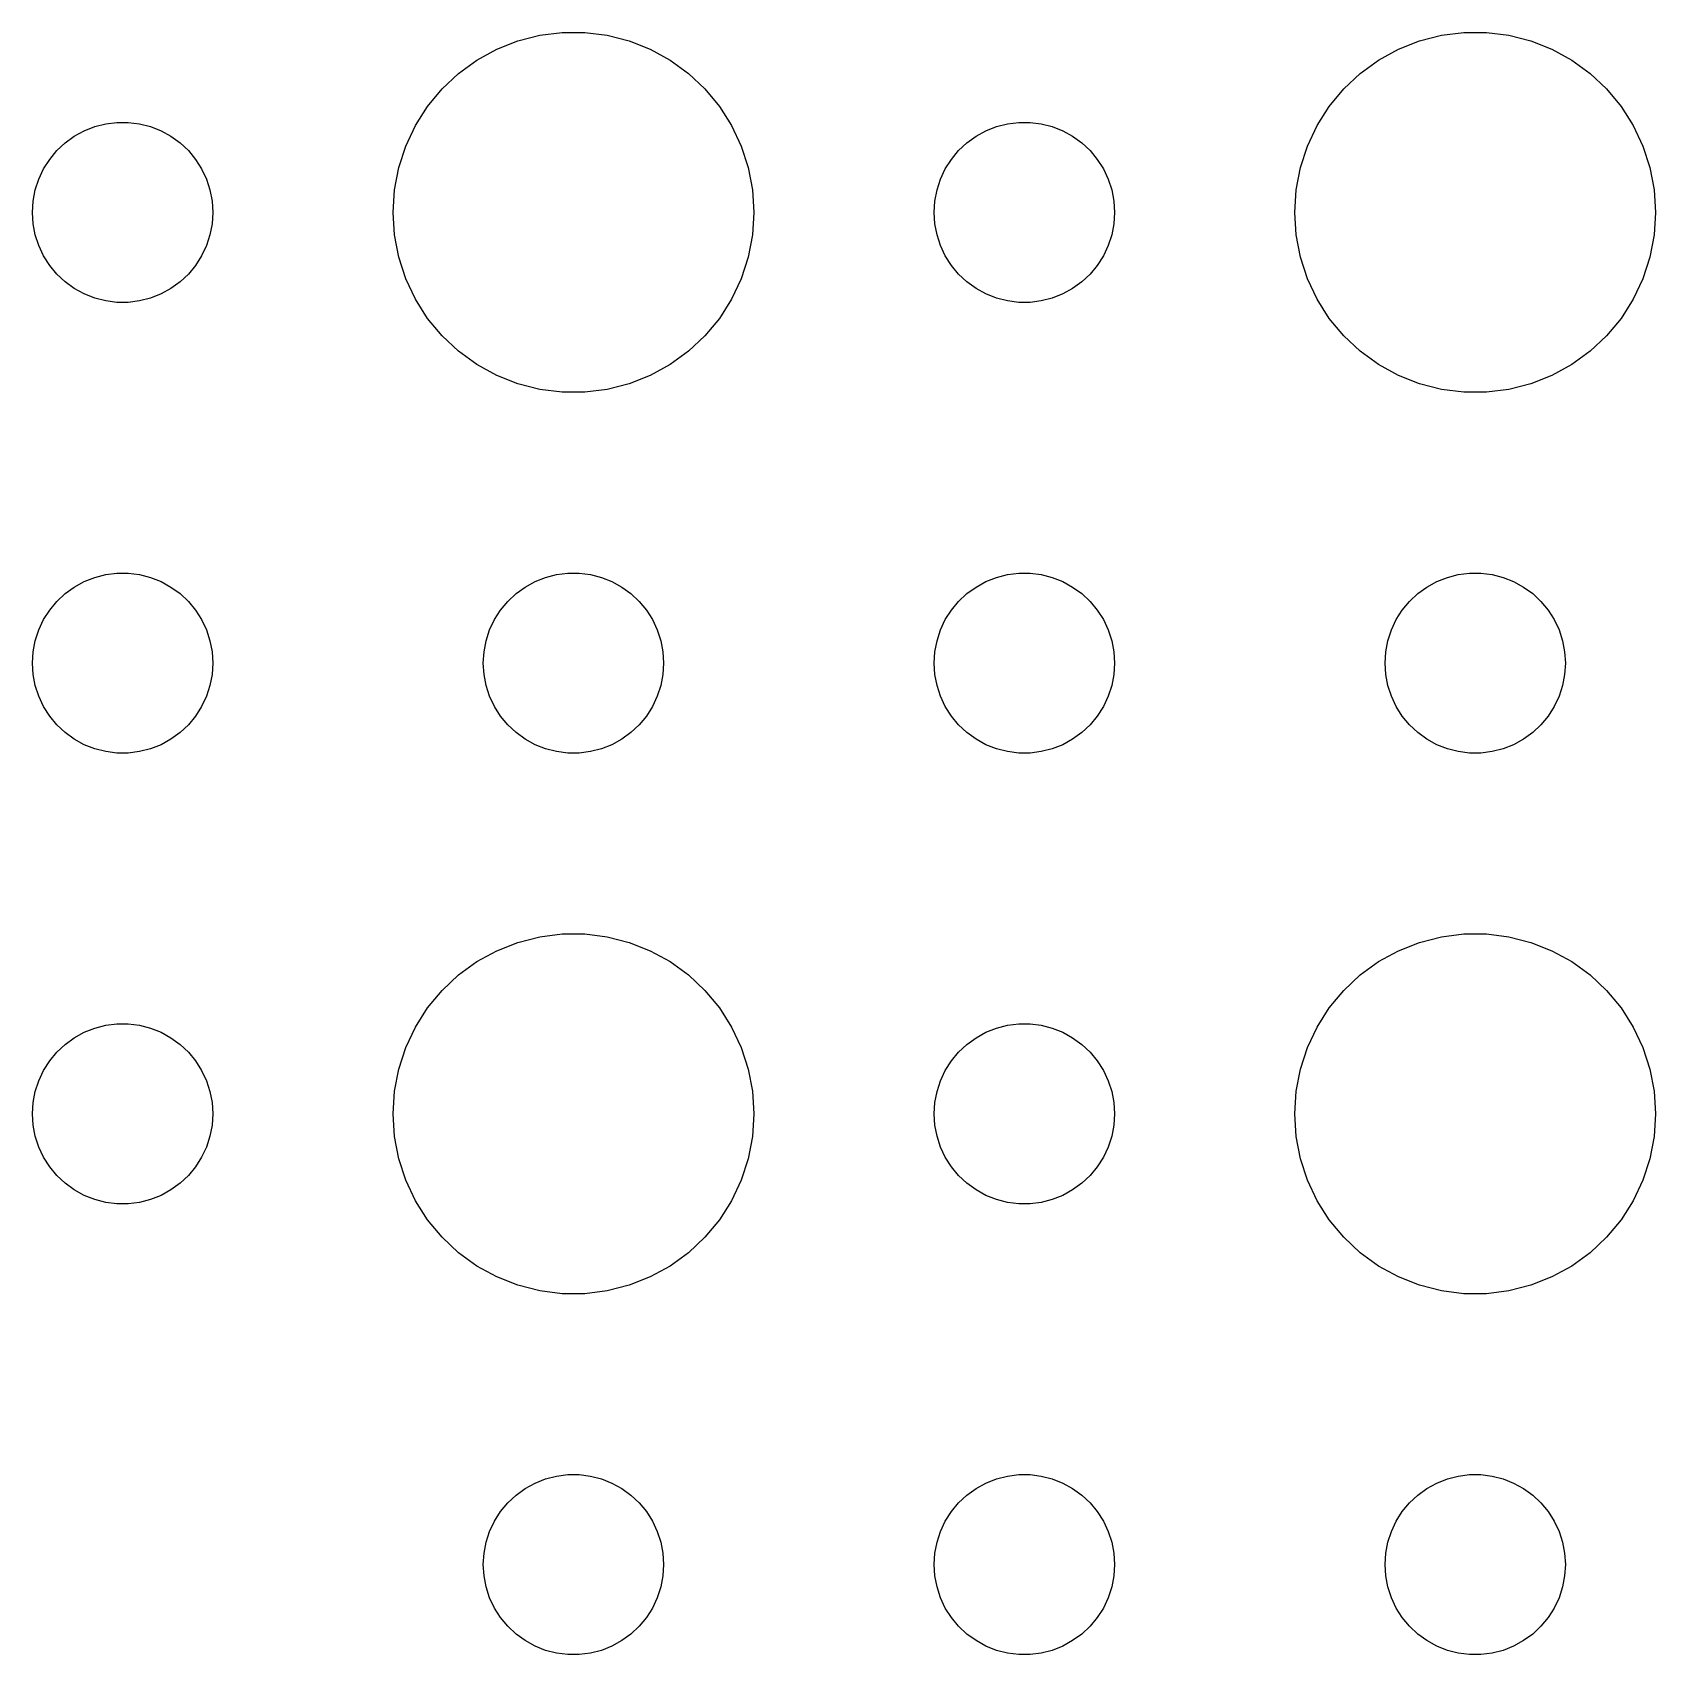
# Model space of a CAD drawing. Header units: metres. Extents: x -69 to 69, y 41 to 289.
# Drawn here: x 6 to 33, y 226 to 252.99 of the extents above; entities that cross this region are included whole.
import ezdxf

# ---------------------------------------------------------------- set-up
doc = ezdxf.new("R2010")
doc.units = ezdxf.units.M

msp = doc.modelspace()

# ---------------------------------------------------------------- linework, layer by layer
for p, q in [((14.4379, 252.947), (14.8116, 252.994)), ((14.8116, 252.994), (15.1884, 252.994)), ((15.1884, 252.994), (15.5621, 252.947)), ((29.4379, 252.947), (29.8116, 252.994)), ((29.8116, 252.994), (30.1884, 252.994)), ((30.1884, 252.994), (30.5621, 252.947)), ((13.7227, 252.714), (14.0729, 252.853)), ((14.0729, 252.853), (14.4379, 252.947)), ((15.5621, 252.947), (15.927, 252.853)), ((15.927, 252.853), (16.2773, 252.714)), ((28.7227, 252.714), (29.0729, 252.853)), ((29.0729, 252.853), (29.4379, 252.947)), ((30.5621, 252.947), (30.927, 252.853)), ((30.927, 252.853), (31.2773, 252.714)), ((13.0877, 252.312), (13.3925, 252.533)), ((13.3925, 252.533), (13.7227, 252.714)), ((16.2773, 252.714), (16.6075, 252.533)), ((16.6075, 252.533), (16.9123, 252.312)), ((28.0877, 252.312), (28.3925, 252.533)), ((28.3925, 252.533), (28.7227, 252.714)), ((31.2773, 252.714), (31.6075, 252.533)), ((31.6075, 252.533), (31.9123, 252.312)), ((12.8131, 252.054), (13.0877, 252.312)), ((16.9123, 252.312), (17.1869, 252.054)), ((27.8131, 252.054), (28.0877, 252.312)), ((31.9123, 252.312), (32.1869, 252.054)), ((12.5729, 251.763), (12.8131, 252.054)), ((17.1869, 252.054), (17.427, 251.763)), ((27.5729, 251.763), (27.8131, 252.054)), ((32.1869, 252.054), (32.427, 251.763)), ((12.3711, 251.445), (12.5729, 251.763)), ((17.427, 251.763), (17.6289, 251.445)), ((27.3711, 251.445), (27.5729, 251.763)), ((32.427, 251.763), (32.6289, 251.445)), ((6.86133, 251.357), (7.03647, 251.427)), ((7.03647, 251.427), (7.21892, 251.473)), ((7.21892, 251.473), (7.40581, 251.497)), ((7.40581, 251.497), (7.59418, 251.497)), ((7.59418, 251.497), (7.78107, 251.473)), ((7.78107, 251.473), (7.96352, 251.427)), ((7.96352, 251.427), (8.13866, 251.357)), ((12.2107, 251.104), (12.3711, 251.445)), ((17.6289, 251.445), (17.7893, 251.104)), ((21.8613, 251.357), (22.0365, 251.427)), ((22.0365, 251.427), (22.2189, 251.473)), ((22.2189, 251.473), (22.4058, 251.497)), ((22.4058, 251.497), (22.5942, 251.497)), ((22.5942, 251.497), (22.7811, 251.473)), ((22.7811, 251.473), (22.9635, 251.427)), ((22.9635, 251.427), (23.1387, 251.357)), ((27.2107, 251.104), (27.3711, 251.445)), ((32.6289, 251.445), (32.7893, 251.104)), ((6.40654, 251.027), (6.54385, 251.156)), ((6.54385, 251.156), (6.69626, 251.266)), ((6.69626, 251.266), (6.86133, 251.357)), ((8.13866, 251.357), (8.30373, 251.266)), ((8.30373, 251.266), (8.45613, 251.156)), ((8.45613, 251.156), (8.59344, 251.027)), ((12.0942, 250.746), (12.2107, 251.104)), ((17.7893, 251.104), (17.9057, 250.746)), ((21.4065, 251.027), (21.5439, 251.156)), ((21.5439, 251.156), (21.6963, 251.266)), ((21.6963, 251.266), (21.8613, 251.357)), ((23.1387, 251.357), (23.3037, 251.266)), ((23.3037, 251.266), (23.4561, 251.156)), ((23.4561, 251.156), (23.5934, 251.027)), ((27.0942, 250.746), (27.2107, 251.104)), ((32.7893, 251.104), (32.9057, 250.746)), ((6.18553, 250.723), (6.28647, 250.882)), ((6.28647, 250.882), (6.40654, 251.027)), ((8.59344, 251.027), (8.71352, 250.882)), ((8.71352, 250.882), (8.81445, 250.723)), ((21.1855, 250.723), (21.2865, 250.882)), ((21.2865, 250.882), (21.4065, 251.027)), ((23.5934, 251.027), (23.7135, 250.882)), ((23.7135, 250.882), (23.8145, 250.723)), ((6.10533, 250.552), (6.18553, 250.723)), ((8.81445, 250.723), (8.89465, 250.552)), ((12.0237, 250.376), (12.0942, 250.746)), ((17.9057, 250.746), (17.9763, 250.376)), ((21.1053, 250.552), (21.1855, 250.723)), ((23.8145, 250.723), (23.8947, 250.552)), ((27.0237, 250.376), (27.0942, 250.746)), ((32.9057, 250.746), (32.9763, 250.376)), ((6.01183, 250.188), (6.04712, 250.373)), ((6.04712, 250.373), (6.10533, 250.552)), ((8.89465, 250.552), (8.95287, 250.373)), ((8.95287, 250.373), (8.98816, 250.188)), ((12, 250), (12.0237, 250.376)), ((17.9763, 250.376), (18, 250)), ((21.0118, 250.188), (21.0471, 250.373)), ((21.0471, 250.373), (21.1053, 250.552)), ((23.8947, 250.552), (23.9529, 250.373)), ((23.9529, 250.373), (23.9882, 250.188)), ((27, 250), (27.0237, 250.376)), ((32.9763, 250.376), (33, 250)), ((6, 250), (6.01183, 250.188)), ((8.98816, 250.188), (9, 250)), ((21, 250), (21.0118, 250.188)), ((23.9882, 250.188), (24, 250)), ((6.01183, 249.812), (6, 250)), ((6.04712, 249.627), (6.01183, 249.812)), ((8.98816, 249.812), (8.95287, 249.627)), ((9, 250), (8.98816, 249.812)), ((12.0237, 249.624), (12, 250)), ((18, 250), (17.9763, 249.624)), ((21.0118, 249.812), (21, 250)), ((21.0471, 249.627), (21.0118, 249.812)), ((23.9882, 249.812), (23.9529, 249.627)), ((24, 250), (23.9882, 249.812)), ((27.0237, 249.624), (27, 250)), ((33, 250), (32.9763, 249.624)), ((6.10533, 249.448), (6.04712, 249.627)), ((8.95287, 249.627), (8.89465, 249.448)), ((12.0942, 249.254), (12.0237, 249.624)), ((17.9763, 249.624), (17.9057, 249.254)), ((21.1053, 249.448), (21.0471, 249.627)), ((23.9529, 249.627), (23.8947, 249.448)), ((27.0942, 249.254), (27.0237, 249.624)), ((32.9763, 249.624), (32.9057, 249.254)), ((6.18553, 249.277), (6.10533, 249.448)), ((6.28647, 249.118), (6.18553, 249.277)), ((8.81445, 249.277), (8.71352, 249.118)), ((8.89465, 249.448), (8.81445, 249.277)), ((12.2107, 248.896), (12.0942, 249.254)), ((17.9057, 249.254), (17.7893, 248.896)), ((21.1855, 249.277), (21.1053, 249.448)), ((21.2865, 249.118), (21.1855, 249.277)), ((23.8145, 249.277), (23.7135, 249.118)), ((23.8947, 249.448), (23.8145, 249.277)), ((27.2107, 248.896), (27.0942, 249.254)), ((32.9057, 249.254), (32.7893, 248.896)), ((6.40654, 248.973), (6.28647, 249.118)), ((6.54385, 248.844), (6.40654, 248.973)), ((8.59344, 248.973), (8.45613, 248.844)), ((8.71352, 249.118), (8.59344, 248.973)), ((21.4065, 248.973), (21.2865, 249.118)), ((21.5439, 248.844), (21.4065, 248.973)), ((23.5934, 248.973), (23.4561, 248.844)), ((23.7135, 249.118), (23.5934, 248.973)), ((6.69626, 248.734), (6.54385, 248.844)), ((6.86133, 248.643), (6.69626, 248.734)), ((8.30373, 248.734), (8.13866, 248.643)), ((8.45613, 248.844), (8.30373, 248.734)), ((12.3711, 248.555), (12.2107, 248.896)), ((17.7893, 248.896), (17.6289, 248.555)), ((21.6963, 248.734), (21.5439, 248.844)), ((21.8613, 248.643), (21.6963, 248.734)), ((23.3037, 248.734), (23.1387, 248.643)), ((23.4561, 248.844), (23.3037, 248.734)), ((27.3711, 248.555), (27.2107, 248.896)), ((32.7893, 248.896), (32.6289, 248.555)), ((7.03647, 248.573), (6.86133, 248.643)), ((7.21892, 248.527), (7.03647, 248.573)), ((7.40581, 248.503), (7.21892, 248.527)), ((7.59418, 248.503), (7.40581, 248.503)), ((7.78107, 248.527), (7.59418, 248.503)), ((7.96352, 248.573), (7.78107, 248.527)), ((8.13866, 248.643), (7.96352, 248.573)), ((12.5729, 248.237), (12.3711, 248.555)), ((17.6289, 248.555), (17.427, 248.237)), ((22.0365, 248.573), (21.8613, 248.643)), ((22.2189, 248.527), (22.0365, 248.573)), ((22.4058, 248.503), (22.2189, 248.527)), ((22.5942, 248.503), (22.4058, 248.503)), ((22.7811, 248.527), (22.5942, 248.503)), ((22.9635, 248.573), (22.7811, 248.527)), ((23.1387, 248.643), (22.9635, 248.573)), ((27.5729, 248.237), (27.3711, 248.555)), ((32.6289, 248.555), (32.427, 248.237)), ((12.8131, 247.946), (12.5729, 248.237)), ((17.427, 248.237), (17.1869, 247.946)), ((27.8131, 247.946), (27.5729, 248.237)), ((32.427, 248.237), (32.1869, 247.946)), ((13.0877, 247.688), (12.8131, 247.946)), ((17.1869, 247.946), (16.9123, 247.688)), ((28.0877, 247.688), (27.8131, 247.946)), ((32.1869, 247.946), (31.9123, 247.688)), ((13.3925, 247.467), (13.0877, 247.688)), ((16.9123, 247.688), (16.6075, 247.467)), ((28.3925, 247.467), (28.0877, 247.688)), ((31.9123, 247.688), (31.6075, 247.467)), ((13.7227, 247.286), (13.3925, 247.467)), ((16.6075, 247.467), (16.2773, 247.286)), ((28.7227, 247.286), (28.3925, 247.467)), ((31.6075, 247.467), (31.2773, 247.286)), ((14.0729, 247.147), (13.7227, 247.286)), ((14.4379, 247.053), (14.0729, 247.147)), ((14.8116, 247.006), (14.4379, 247.053)), ((15.5621, 247.053), (15.1884, 247.006)), ((15.927, 247.147), (15.5621, 247.053)), ((16.2773, 247.286), (15.927, 247.147)), ((29.0729, 247.147), (28.7227, 247.286)), ((29.4379, 247.053), (29.0729, 247.147)), ((29.8116, 247.006), (29.4379, 247.053)), ((30.5621, 247.053), (30.1884, 247.006)), ((30.927, 247.147), (30.5621, 247.053)), ((31.2773, 247.286), (30.927, 247.147)), ((15.1884, 247.006), (14.8116, 247.006)), ((30.1884, 247.006), (29.8116, 247.006)), ((6.69626, 243.766), (6.86133, 243.857)), ((6.86133, 243.857), (7.03647, 243.927)), ((7.03647, 243.927), (7.21892, 243.973)), ((7.21892, 243.973), (7.40581, 243.997)), ((7.40581, 243.997), (7.59418, 243.997)), ((7.59418, 243.997), (7.78107, 243.973)), ((7.78107, 243.973), (7.96352, 243.927)), ((7.96352, 243.927), (8.13866, 243.857)), ((8.13866, 243.857), (8.30373, 243.766)), ((14.1963, 243.766), (14.3613, 243.857)), ((14.3613, 243.857), (14.5365, 243.927)), ((14.5365, 243.927), (14.7189, 243.973)), ((14.7189, 243.973), (14.9058, 243.997)), ((14.9058, 243.997), (15.0942, 243.997)), ((15.0942, 243.997), (15.2811, 243.973)), ((15.2811, 243.973), (15.4635, 243.927)), ((15.4635, 243.927), (15.6387, 243.857)), ((15.6387, 243.857), (15.8037, 243.766)), ((21.6963, 243.766), (21.8613, 243.857)), ((21.8613, 243.857), (22.0365, 243.927)), ((22.0365, 243.927), (22.2189, 243.973)), ((22.2189, 243.973), (22.4058, 243.997)), ((22.4058, 243.997), (22.5942, 243.997)), ((22.5942, 243.997), (22.7811, 243.973)), ((22.7811, 243.973), (22.9635, 243.927)), ((22.9635, 243.927), (23.1387, 243.857)), ((23.1387, 243.857), (23.3037, 243.766)), ((29.1963, 243.766), (29.3613, 243.857)), ((29.3613, 243.857), (29.5365, 243.927)), ((29.5365, 243.927), (29.7189, 243.973)), ((29.7189, 243.973), (29.9058, 243.997)), ((29.9058, 243.997), (30.0942, 243.997)), ((30.0942, 243.997), (30.2811, 243.973)), ((30.2811, 243.973), (30.4635, 243.927)), ((30.4635, 243.927), (30.6387, 243.857)), ((30.6387, 243.857), (30.8037, 243.766)), ((6.40654, 243.527), (6.54385, 243.656)), ((6.54385, 243.656), (6.69626, 243.766)), ((8.30373, 243.766), (8.45613, 243.656)), ((8.45613, 243.656), (8.59344, 243.527)), ((13.9065, 243.527), (14.0439, 243.656)), ((14.0439, 243.656), (14.1963, 243.766)), ((15.8037, 243.766), (15.9561, 243.656)), ((15.9561, 243.656), (16.0934, 243.527)), ((21.4065, 243.527), (21.5439, 243.656)), ((21.5439, 243.656), (21.6963, 243.766)), ((23.3037, 243.766), (23.4561, 243.656)), ((23.4561, 243.656), (23.5934, 243.527)), ((28.9065, 243.527), (29.0439, 243.656)), ((29.0439, 243.656), (29.1963, 243.766)), ((30.8037, 243.766), (30.9561, 243.656)), ((30.9561, 243.656), (31.0934, 243.527)), ((6.18553, 243.223), (6.28647, 243.382)), ((6.28647, 243.382), (6.40654, 243.527)), ((8.59344, 243.527), (8.71352, 243.382)), ((8.71352, 243.382), (8.81445, 243.223)), ((13.6855, 243.223), (13.7865, 243.382)), ((13.7865, 243.382), (13.9065, 243.527)), ((16.0934, 243.527), (16.2135, 243.382)), ((16.2135, 243.382), (16.3145, 243.223)), ((21.1855, 243.223), (21.2865, 243.382)), ((21.2865, 243.382), (21.4065, 243.527)), ((23.5934, 243.527), (23.7135, 243.382)), ((23.7135, 243.382), (23.8145, 243.223)), ((28.6855, 243.223), (28.7865, 243.382)), ((28.7865, 243.382), (28.9065, 243.527)), ((31.0934, 243.527), (31.2135, 243.382)), ((31.2135, 243.382), (31.3145, 243.223)), ((6.04712, 242.873), (6.10533, 243.052)), ((6.10533, 243.052), (6.18553, 243.223)), ((8.81445, 243.223), (8.89465, 243.052)), ((8.89465, 243.052), (8.95287, 242.873)), ((13.5471, 242.873), (13.6053, 243.052)), ((13.6053, 243.052), (13.6855, 243.223)), ((16.3145, 243.223), (16.3947, 243.052)), ((16.3947, 243.052), (16.4529, 242.873)), ((21.0471, 242.873), (21.1053, 243.052)), ((21.1053, 243.052), (21.1855, 243.223)), ((23.8145, 243.223), (23.8947, 243.052)), ((23.8947, 243.052), (23.9529, 242.873)), ((28.5471, 242.873), (28.6053, 243.052)), ((28.6053, 243.052), (28.6855, 243.223)), ((31.3145, 243.223), (31.3947, 243.052)), ((31.3947, 243.052), (31.4529, 242.873)), ((6.01183, 242.688), (6.04712, 242.873)), ((8.95287, 242.873), (8.98816, 242.688)), ((13.5118, 242.688), (13.5471, 242.873)), ((16.4529, 242.873), (16.4882, 242.688)), ((21.0118, 242.688), (21.0471, 242.873)), ((23.9529, 242.873), (23.9882, 242.688)), ((28.5118, 242.688), (28.5471, 242.873)), ((31.4529, 242.873), (31.4882, 242.688)), ((6, 242.5), (6.01183, 242.688)), ((6.01183, 242.312), (6, 242.5)), ((8.98816, 242.688), (9, 242.5)), ((9, 242.5), (8.98816, 242.312)), ((13.5, 242.5), (13.5118, 242.688)), ((13.5118, 242.312), (13.5, 242.5)), ((16.4882, 242.688), (16.5, 242.5)), ((16.5, 242.5), (16.4882, 242.312)), ((21, 242.5), (21.0118, 242.688)), ((21.0118, 242.312), (21, 242.5)), ((23.9882, 242.688), (24, 242.5)), ((24, 242.5), (23.9882, 242.312)), ((28.5, 242.5), (28.5118, 242.688)), ((28.5118, 242.312), (28.5, 242.5)), ((31.4882, 242.688), (31.5, 242.5)), ((31.5, 242.5), (31.4882, 242.312)), ((6.04712, 242.127), (6.01183, 242.312)), ((8.98816, 242.312), (8.95287, 242.127)), ((13.5471, 242.127), (13.5118, 242.312)), ((16.4882, 242.312), (16.4529, 242.127)), ((21.0471, 242.127), (21.0118, 242.312)), ((23.9882, 242.312), (23.9529, 242.127)), ((28.5471, 242.127), (28.5118, 242.312)), ((31.4882, 242.312), (31.4529, 242.127)), ((6.10533, 241.948), (6.04712, 242.127)), ((6.18553, 241.777), (6.10533, 241.948)), ((8.89465, 241.948), (8.81445, 241.777)), ((8.95287, 242.127), (8.89465, 241.948)), ((13.6053, 241.948), (13.5471, 242.127)), ((13.6855, 241.777), (13.6053, 241.948)), ((16.3947, 241.948), (16.3145, 241.777)), ((16.4529, 242.127), (16.3947, 241.948)), ((21.1053, 241.948), (21.0471, 242.127)), ((21.1855, 241.777), (21.1053, 241.948)), ((23.8947, 241.948), (23.8145, 241.777)), ((23.9529, 242.127), (23.8947, 241.948)), ((28.6053, 241.948), (28.5471, 242.127)), ((28.6855, 241.777), (28.6053, 241.948)), ((31.3947, 241.948), (31.3145, 241.777)), ((31.4529, 242.127), (31.3947, 241.948)), ((6.28647, 241.618), (6.18553, 241.777)), ((8.81445, 241.777), (8.71352, 241.618)), ((13.7865, 241.618), (13.6855, 241.777)), ((16.3145, 241.777), (16.2135, 241.618)), ((21.2865, 241.618), (21.1855, 241.777)), ((23.8145, 241.777), (23.7135, 241.618)), ((28.7865, 241.618), (28.6855, 241.777)), ((31.3145, 241.777), (31.2135, 241.618)), ((6.40654, 241.473), (6.28647, 241.618)), ((6.54385, 241.344), (6.40654, 241.473)), ((8.59344, 241.473), (8.45613, 241.344)), ((8.71352, 241.618), (8.59344, 241.473)), ((13.9065, 241.473), (13.7865, 241.618)), ((14.0439, 241.344), (13.9065, 241.473)), ((16.0934, 241.473), (15.9561, 241.344)), ((16.2135, 241.618), (16.0934, 241.473)), ((21.4065, 241.473), (21.2865, 241.618)), ((21.5439, 241.344), (21.4065, 241.473)), ((23.5934, 241.473), (23.4561, 241.344)), ((23.7135, 241.618), (23.5934, 241.473)), ((28.9065, 241.473), (28.7865, 241.618)), ((29.0439, 241.344), (28.9065, 241.473)), ((31.0934, 241.473), (30.9561, 241.344)), ((31.2135, 241.618), (31.0934, 241.473)), ((6.69626, 241.234), (6.54385, 241.344)), ((6.86133, 241.143), (6.69626, 241.234)), ((7.03647, 241.073), (6.86133, 241.143)), ((8.13866, 241.143), (7.96352, 241.073)), ((8.30373, 241.234), (8.13866, 241.143)), ((8.45613, 241.344), (8.30373, 241.234)), ((14.1963, 241.234), (14.0439, 241.344)), ((14.3613, 241.143), (14.1963, 241.234)), ((14.5365, 241.073), (14.3613, 241.143)), ((15.6387, 241.143), (15.4635, 241.073)), ((15.8037, 241.234), (15.6387, 241.143)), ((15.9561, 241.344), (15.8037, 241.234)), ((21.6963, 241.234), (21.5439, 241.344)), ((21.8613, 241.143), (21.6963, 241.234)), ((22.0365, 241.073), (21.8613, 241.143)), ((23.1387, 241.143), (22.9635, 241.073)), ((23.3037, 241.234), (23.1387, 241.143)), ((23.4561, 241.344), (23.3037, 241.234)), ((29.1963, 241.234), (29.0439, 241.344)), ((29.3613, 241.143), (29.1963, 241.234)), ((29.5365, 241.073), (29.3613, 241.143)), ((30.6387, 241.143), (30.4635, 241.073)), ((30.8037, 241.234), (30.6387, 241.143)), ((30.9561, 241.344), (30.8037, 241.234)), ((7.21892, 241.027), (7.03647, 241.073)), ((7.40581, 241.003), (7.21892, 241.027)), ((7.59418, 241.003), (7.40581, 241.003)), ((7.78107, 241.027), (7.59418, 241.003)), ((7.96352, 241.073), (7.78107, 241.027)), ((14.7189, 241.027), (14.5365, 241.073)), ((14.9058, 241.003), (14.7189, 241.027)), ((15.0942, 241.003), (14.9058, 241.003)), ((15.2811, 241.027), (15.0942, 241.003)), ((15.4635, 241.073), (15.2811, 241.027)), ((22.2189, 241.027), (22.0365, 241.073)), ((22.4058, 241.003), (22.2189, 241.027)), ((22.5942, 241.003), (22.4058, 241.003)), ((22.7811, 241.027), (22.5942, 241.003)), ((22.9635, 241.073), (22.7811, 241.027)), ((29.7189, 241.027), (29.5365, 241.073)), ((29.9058, 241.003), (29.7189, 241.027)), ((30.0942, 241.003), (29.9058, 241.003)), ((30.2811, 241.027), (30.0942, 241.003)), ((30.4635, 241.073), (30.2811, 241.027)), ((14.0729, 237.853), (14.4379, 237.947)), ((14.4379, 237.947), (14.8116, 237.994)), ((14.8116, 237.994), (15.1884, 237.994)), ((15.1884, 237.994), (15.5621, 237.947)), ((15.5621, 237.947), (15.927, 237.853)), ((29.0729, 237.853), (29.4379, 237.947)), ((29.4379, 237.947), (29.8116, 237.994)), ((29.8116, 237.994), (30.1884, 237.994)), ((30.1884, 237.994), (30.5621, 237.947)), ((30.5621, 237.947), (30.927, 237.853)), ((13.3925, 237.533), (13.7227, 237.714)), ((13.7227, 237.714), (14.0729, 237.853)), ((15.927, 237.853), (16.2773, 237.714)), ((16.2773, 237.714), (16.6075, 237.533)), ((28.3925, 237.533), (28.7227, 237.714)), ((28.7227, 237.714), (29.0729, 237.853)), ((30.927, 237.853), (31.2773, 237.714)), ((31.2773, 237.714), (31.6075, 237.533)), ((13.0877, 237.312), (13.3925, 237.533)), ((16.6075, 237.533), (16.9123, 237.312)), ((28.0877, 237.312), (28.3925, 237.533)), ((31.6075, 237.533), (31.9123, 237.312)), ((12.8131, 237.054), (13.0877, 237.312)), ((16.9123, 237.312), (17.1869, 237.054)), ((27.8131, 237.054), (28.0877, 237.312)), ((31.9123, 237.312), (32.1869, 237.054)), ((12.5729, 236.763), (12.8131, 237.054)), ((17.1869, 237.054), (17.427, 236.763)), ((27.5729, 236.763), (27.8131, 237.054)), ((32.1869, 237.054), (32.427, 236.763)), ((12.3711, 236.445), (12.5729, 236.763)), ((17.427, 236.763), (17.6289, 236.445)), ((27.3711, 236.445), (27.5729, 236.763)), ((32.427, 236.763), (32.6289, 236.445)), ((6.54385, 236.156), (6.69626, 236.266)), ((6.69626, 236.266), (6.86133, 236.357)), ((6.86133, 236.357), (7.03647, 236.427)), ((7.03647, 236.427), (7.21892, 236.473)), ((7.21892, 236.473), (7.40581, 236.497)), ((7.40581, 236.497), (7.59418, 236.497)), ((7.59418, 236.497), (7.78107, 236.473)), ((7.78107, 236.473), (7.96352, 236.427)), ((7.96352, 236.427), (8.13866, 236.357)), ((8.13866, 236.357), (8.30373, 236.266)), ((8.30373, 236.266), (8.45613, 236.156)), ((12.2107, 236.104), (12.3711, 236.445)), ((17.6289, 236.445), (17.7893, 236.104)), ((21.5439, 236.156), (21.6963, 236.266)), ((21.6963, 236.266), (21.8613, 236.357)), ((21.8613, 236.357), (22.0365, 236.427)), ((22.0365, 236.427), (22.2189, 236.473)), ((22.2189, 236.473), (22.4058, 236.497)), ((22.4058, 236.497), (22.5942, 236.497)), ((22.5942, 236.497), (22.7811, 236.473)), ((22.7811, 236.473), (22.9635, 236.427)), ((22.9635, 236.427), (23.1387, 236.357)), ((23.1387, 236.357), (23.3037, 236.266)), ((23.3037, 236.266), (23.4561, 236.156)), ((27.2107, 236.104), (27.3711, 236.445)), ((32.6289, 236.445), (32.7893, 236.104)), ((6.28647, 235.882), (6.40654, 236.027)), ((6.40654, 236.027), (6.54385, 236.156)), ((8.45613, 236.156), (8.59344, 236.027)), ((8.59344, 236.027), (8.71352, 235.882)), ((12.0942, 235.746), (12.2107, 236.104)), ((17.7893, 236.104), (17.9057, 235.746)), ((21.2865, 235.882), (21.4065, 236.027)), ((21.4065, 236.027), (21.5439, 236.156)), ((23.4561, 236.156), (23.5934, 236.027)), ((23.5934, 236.027), (23.7135, 235.882)), ((27.0942, 235.746), (27.2107, 236.104)), ((32.7893, 236.104), (32.9057, 235.746)), ((6.10533, 235.552), (6.18553, 235.723)), ((6.18553, 235.723), (6.28647, 235.882)), ((8.71352, 235.882), (8.81445, 235.723)), ((8.81445, 235.723), (8.89465, 235.552)), ((12.0237, 235.376), (12.0942, 235.746)), ((17.9057, 235.746), (17.9763, 235.376)), ((21.1053, 235.552), (21.1855, 235.723)), ((21.1855, 235.723), (21.2865, 235.882)), ((23.7135, 235.882), (23.8145, 235.723)), ((23.8145, 235.723), (23.8947, 235.552)), ((27.0237, 235.376), (27.0942, 235.746)), ((32.9057, 235.746), (32.9763, 235.376)), ((6.04712, 235.373), (6.10533, 235.552)), ((8.89465, 235.552), (8.95287, 235.373)), ((21.0471, 235.373), (21.1053, 235.552)), ((23.8947, 235.552), (23.9529, 235.373)), ((6, 235), (6.01183, 235.188)), ((6.01183, 235.188), (6.04712, 235.373)), ((8.95287, 235.373), (8.98816, 235.188)), ((8.98816, 235.188), (9, 235)), ((12, 235), (12.0237, 235.376)), ((17.9763, 235.376), (18, 235)), ((21, 235), (21.0118, 235.188)), ((21.0118, 235.188), (21.0471, 235.373)), ((23.9529, 235.373), (23.9882, 235.188)), ((23.9882, 235.188), (24, 235)), ((27, 235), (27.0237, 235.376)), ((32.9763, 235.376), (33, 235)), ((6.01183, 234.812), (6, 235)), ((9, 235), (8.98816, 234.812)), ((12.0237, 234.624), (12, 235)), ((18, 235), (17.9763, 234.624)), ((21.0118, 234.812), (21, 235)), ((24, 235), (23.9882, 234.812)), ((27.0237, 234.624), (27, 235)), ((33, 235), (32.9763, 234.624)), ((6.04712, 234.627), (6.01183, 234.812)), ((8.98816, 234.812), (8.95287, 234.627)), ((21.0471, 234.627), (21.0118, 234.812)), ((23.9882, 234.812), (23.9529, 234.627)), ((6.10533, 234.448), (6.04712, 234.627)), ((6.18553, 234.277), (6.10533, 234.448)), ((8.89465, 234.448), (8.81445, 234.277)), ((8.95287, 234.627), (8.89465, 234.448)), ((12.0942, 234.254), (12.0237, 234.624)), ((17.9763, 234.624), (17.9057, 234.254)), ((21.1053, 234.448), (21.0471, 234.627)), ((21.1855, 234.277), (21.1053, 234.448)), ((23.8947, 234.448), (23.8145, 234.277)), ((23.9529, 234.627), (23.8947, 234.448)), ((27.0942, 234.254), (27.0237, 234.624)), ((32.9763, 234.624), (32.9057, 234.254)), ((6.28647, 234.118), (6.18553, 234.277)), ((6.40654, 233.973), (6.28647, 234.118)), ((8.71352, 234.118), (8.59344, 233.973)), ((8.81445, 234.277), (8.71352, 234.118)), ((12.2107, 233.896), (12.0942, 234.254)), ((17.9057, 234.254), (17.7893, 233.896)), ((21.2865, 234.118), (21.1855, 234.277)), ((21.4065, 233.973), (21.2865, 234.118)), ((23.7135, 234.118), (23.5934, 233.973)), ((23.8145, 234.277), (23.7135, 234.118)), ((27.2107, 233.896), (27.0942, 234.254)), ((32.9057, 234.254), (32.7893, 233.896)), ((6.54385, 233.844), (6.40654, 233.973)), ((6.69626, 233.734), (6.54385, 233.844)), ((8.45613, 233.844), (8.30373, 233.734)), ((8.59344, 233.973), (8.45613, 233.844)), ((12.3711, 233.555), (12.2107, 233.896)), ((17.7893, 233.896), (17.6289, 233.555)), ((21.5439, 233.844), (21.4065, 233.973)), ((21.6963, 233.734), (21.5439, 233.844)), ((23.4561, 233.844), (23.3037, 233.734)), ((23.5934, 233.973), (23.4561, 233.844)), ((27.3711, 233.555), (27.2107, 233.896)), ((32.7893, 233.896), (32.6289, 233.555)), ((6.86133, 233.643), (6.69626, 233.734)), ((7.03647, 233.573), (6.86133, 233.643)), ((7.21892, 233.527), (7.03647, 233.573)), ((7.96352, 233.573), (7.78107, 233.527)), ((8.13866, 233.643), (7.96352, 233.573)), ((8.30373, 233.734), (8.13866, 233.643)), ((12.5729, 233.237), (12.3711, 233.555)), ((17.6289, 233.555), (17.427, 233.237)), ((21.8613, 233.643), (21.6963, 233.734)), ((22.0365, 233.573), (21.8613, 233.643)), ((22.2189, 233.527), (22.0365, 233.573)), ((22.9635, 233.573), (22.7811, 233.527)), ((23.1387, 233.643), (22.9635, 233.573)), ((23.3037, 233.734), (23.1387, 233.643)), ((27.5729, 233.237), (27.3711, 233.555)), ((32.6289, 233.555), (32.427, 233.237)), ((7.40581, 233.503), (7.21892, 233.527)), ((7.59418, 233.503), (7.40581, 233.503)), ((7.78107, 233.527), (7.59418, 233.503)), ((22.4058, 233.503), (22.2189, 233.527)), ((22.5942, 233.503), (22.4058, 233.503)), ((22.7811, 233.527), (22.5942, 233.503)), ((12.8131, 232.946), (12.5729, 233.237)), ((17.427, 233.237), (17.1869, 232.946)), ((27.8131, 232.946), (27.5729, 233.237)), ((32.427, 233.237), (32.1869, 232.946)), ((13.0877, 232.688), (12.8131, 232.946)), ((17.1869, 232.946), (16.9123, 232.688)), ((28.0877, 232.688), (27.8131, 232.946)), ((32.1869, 232.946), (31.9123, 232.688)), ((13.3925, 232.467), (13.0877, 232.688)), ((16.9123, 232.688), (16.6075, 232.467)), ((28.3925, 232.467), (28.0877, 232.688)), ((31.9123, 232.688), (31.6075, 232.467)), ((13.7227, 232.286), (13.3925, 232.467)), ((14.0729, 232.147), (13.7227, 232.286)), ((16.2773, 232.286), (15.927, 232.147)), ((16.6075, 232.467), (16.2773, 232.286)), ((28.7227, 232.286), (28.3925, 232.467)), ((29.0729, 232.147), (28.7227, 232.286)), ((31.2773, 232.286), (30.927, 232.147)), ((31.6075, 232.467), (31.2773, 232.286)), ((14.4379, 232.053), (14.0729, 232.147)), ((14.8116, 232.006), (14.4379, 232.053)), ((15.1884, 232.006), (14.8116, 232.006)), ((15.5621, 232.053), (15.1884, 232.006)), ((15.927, 232.147), (15.5621, 232.053)), ((29.4379, 232.053), (29.0729, 232.147)), ((29.8116, 232.006), (29.4379, 232.053)), ((30.1884, 232.006), (29.8116, 232.006)), ((30.5621, 232.053), (30.1884, 232.006)), ((30.927, 232.147), (30.5621, 232.053)), ((14.5365, 228.927), (14.7189, 228.973)), ((14.7189, 228.973), (14.9058, 228.997)), ((14.9058, 228.997), (15.0942, 228.997)), ((15.0942, 228.997), (15.2811, 228.973)), ((15.2811, 228.973), (15.4635, 228.927)), ((22.0365, 228.927), (22.2189, 228.973)), ((22.2189, 228.973), (22.4058, 228.997)), ((22.4058, 228.997), (22.5942, 228.997)), ((22.5942, 228.997), (22.7811, 228.973)), ((22.7811, 228.973), (22.9635, 228.927)), ((29.5365, 228.927), (29.7189, 228.973)), ((29.7189, 228.973), (29.9058, 228.997)), ((29.9058, 228.997), (30.0942, 228.997)), ((30.0942, 228.997), (30.2811, 228.973)), ((30.2811, 228.973), (30.4635, 228.927)), ((14.0439, 228.656), (14.1963, 228.766)), ((14.1963, 228.766), (14.3613, 228.857)), ((14.3613, 228.857), (14.5365, 228.927)), ((15.4635, 228.927), (15.6387, 228.857)), ((15.6387, 228.857), (15.8037, 228.766)), ((15.8037, 228.766), (15.9561, 228.656)), ((21.5439, 228.656), (21.6963, 228.766)), ((21.6963, 228.766), (21.8613, 228.857)), ((21.8613, 228.857), (22.0365, 228.927)), ((22.9635, 228.927), (23.1387, 228.857)), ((23.1387, 228.857), (23.3037, 228.766)), ((23.3037, 228.766), (23.4561, 228.656)), ((29.0439, 228.656), (29.1963, 228.766)), ((29.1963, 228.766), (29.3613, 228.857)), ((29.3613, 228.857), (29.5365, 228.927)), ((30.4635, 228.927), (30.6387, 228.857)), ((30.6387, 228.857), (30.8037, 228.766)), ((30.8037, 228.766), (30.9561, 228.656)), ((13.7865, 228.382), (13.9065, 228.527)), ((13.9065, 228.527), (14.0439, 228.656)), ((15.9561, 228.656), (16.0934, 228.527)), ((16.0934, 228.527), (16.2135, 228.382)), ((21.2865, 228.382), (21.4065, 228.527)), ((21.4065, 228.527), (21.5439, 228.656)), ((23.4561, 228.656), (23.5934, 228.527)), ((23.5934, 228.527), (23.7135, 228.382)), ((28.7865, 228.382), (28.9065, 228.527)), ((28.9065, 228.527), (29.0439, 228.656)), ((30.9561, 228.656), (31.0934, 228.527)), ((31.0934, 228.527), (31.2135, 228.382)), ((13.6053, 228.052), (13.6855, 228.223)), ((13.6855, 228.223), (13.7865, 228.382)), ((16.2135, 228.382), (16.3145, 228.223)), ((16.3145, 228.223), (16.3947, 228.052)), ((21.1053, 228.052), (21.1855, 228.223)), ((21.1855, 228.223), (21.2865, 228.382)), ((23.7135, 228.382), (23.8145, 228.223)), ((23.8145, 228.223), (23.8947, 228.052)), ((28.6053, 228.052), (28.6855, 228.223)), ((28.6855, 228.223), (28.7865, 228.382)), ((31.2135, 228.382), (31.3145, 228.223)), ((31.3145, 228.223), (31.3947, 228.052)), ((13.5471, 227.873), (13.6053, 228.052)), ((16.3947, 228.052), (16.4529, 227.873)), ((21.0471, 227.873), (21.1053, 228.052)), ((23.8947, 228.052), (23.9529, 227.873)), ((28.5471, 227.873), (28.6053, 228.052)), ((31.3947, 228.052), (31.4529, 227.873)), ((13.5, 227.5), (13.5118, 227.688)), ((13.5118, 227.688), (13.5471, 227.873)), ((16.4529, 227.873), (16.4882, 227.688)), ((16.4882, 227.688), (16.5, 227.5)), ((21, 227.5), (21.0118, 227.688)), ((21.0118, 227.688), (21.0471, 227.873)), ((23.9529, 227.873), (23.9882, 227.688)), ((23.9882, 227.688), (24, 227.5)), ((28.5, 227.5), (28.5118, 227.688)), ((28.5118, 227.688), (28.5471, 227.873)), ((31.4529, 227.873), (31.4882, 227.688)), ((31.4882, 227.688), (31.5, 227.5)), ((13.5118, 227.312), (13.5, 227.5)), ((16.5, 227.5), (16.4882, 227.312)), ((21.0118, 227.312), (21, 227.5)), ((24, 227.5), (23.9882, 227.312)), ((28.5118, 227.312), (28.5, 227.5)), ((31.5, 227.5), (31.4882, 227.312)), ((13.5471, 227.127), (13.5118, 227.312)), ((13.6053, 226.948), (13.5471, 227.127)), ((16.4529, 227.127), (16.3947, 226.948)), ((16.4882, 227.312), (16.4529, 227.127)), ((21.0471, 227.127), (21.0118, 227.312)), ((21.1053, 226.948), (21.0471, 227.127)), ((23.9529, 227.127), (23.8947, 226.948)), ((23.9882, 227.312), (23.9529, 227.127)), ((28.5471, 227.127), (28.5118, 227.312)), ((28.6053, 226.948), (28.5471, 227.127)), ((31.4529, 227.127), (31.3947, 226.948)), ((31.4882, 227.312), (31.4529, 227.127)), ((13.6855, 226.777), (13.6053, 226.948)), ((16.3947, 226.948), (16.3145, 226.777)), ((21.1855, 226.777), (21.1053, 226.948)), ((23.8947, 226.948), (23.8145, 226.777)), ((28.6855, 226.777), (28.6053, 226.948)), ((31.3947, 226.948), (31.3145, 226.777)), ((13.7865, 226.618), (13.6855, 226.777)), ((13.9065, 226.473), (13.7865, 226.618)), ((16.2135, 226.618), (16.0934, 226.473)), ((16.3145, 226.777), (16.2135, 226.618)), ((21.2865, 226.618), (21.1855, 226.777)), ((21.4065, 226.473), (21.2865, 226.618)), ((23.7135, 226.618), (23.5934, 226.473)), ((23.8145, 226.777), (23.7135, 226.618)), ((28.7865, 226.618), (28.6855, 226.777)), ((28.9065, 226.473), (28.7865, 226.618)), ((31.2135, 226.618), (31.0934, 226.473)), ((31.3145, 226.777), (31.2135, 226.618)), ((14.0439, 226.344), (13.9065, 226.473)), ((14.1963, 226.234), (14.0439, 226.344)), ((15.9561, 226.344), (15.8037, 226.234)), ((16.0934, 226.473), (15.9561, 226.344)), ((21.5439, 226.344), (21.4065, 226.473)), ((21.6963, 226.234), (21.5439, 226.344)), ((23.4561, 226.344), (23.3037, 226.234)), ((23.5934, 226.473), (23.4561, 226.344)), ((29.0439, 226.344), (28.9065, 226.473)), ((29.1963, 226.234), (29.0439, 226.344)), ((30.9561, 226.344), (30.8037, 226.234)), ((31.0934, 226.473), (30.9561, 226.344)), ((14.3613, 226.143), (14.1963, 226.234)), ((14.5365, 226.073), (14.3613, 226.143)), ((14.7189, 226.027), (14.5365, 226.073)), ((14.9058, 226.003), (14.7189, 226.027)), ((15.0942, 226.003), (14.9058, 226.003)), ((15.2811, 226.027), (15.0942, 226.003)), ((15.4635, 226.073), (15.2811, 226.027)), ((15.6387, 226.143), (15.4635, 226.073)), ((15.8037, 226.234), (15.6387, 226.143)), ((21.8613, 226.143), (21.6963, 226.234)), ((22.0365, 226.073), (21.8613, 226.143)), ((22.2189, 226.027), (22.0365, 226.073)), ((22.4058, 226.003), (22.2189, 226.027)), ((22.5942, 226.003), (22.4058, 226.003)), ((22.7811, 226.027), (22.5942, 226.003)), ((22.9635, 226.073), (22.7811, 226.027)), ((23.1387, 226.143), (22.9635, 226.073)), ((23.3037, 226.234), (23.1387, 226.143)), ((29.3613, 226.143), (29.1963, 226.234)), ((29.5365, 226.073), (29.3613, 226.143)), ((29.7189, 226.027), (29.5365, 226.073)), ((29.9058, 226.003), (29.7189, 226.027)), ((30.0942, 226.003), (29.9058, 226.003)), ((30.2811, 226.027), (30.0942, 226.003)), ((30.4635, 226.073), (30.2811, 226.027)), ((30.6387, 226.143), (30.4635, 226.073)), ((30.8037, 226.234), (30.6387, 226.143))]:
    msp.add_line(p, q)

doc.saveas('drawing.dxf')
